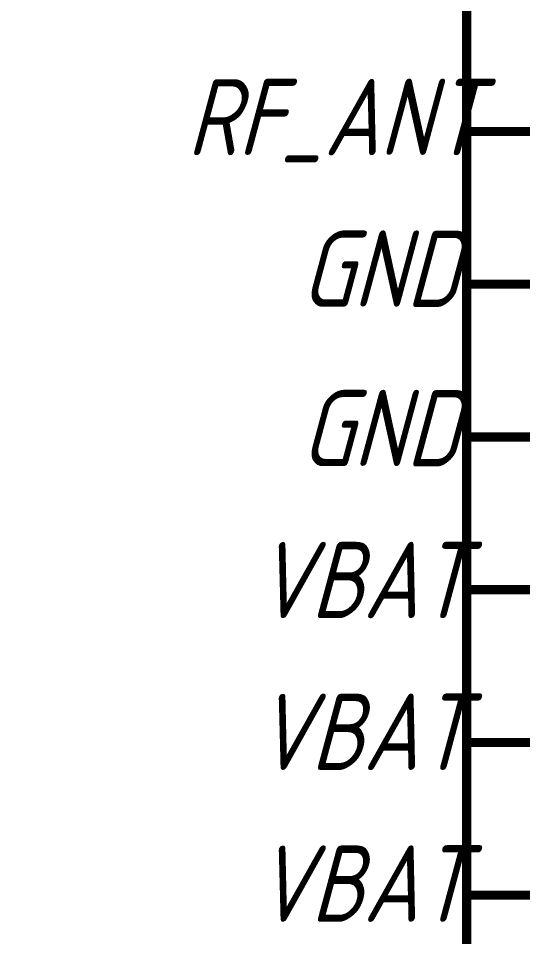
# Model space of a CAD drawing. Header units: millimetres. Extents: x 101 to 942, y 57 to 651.
# Drawn here: x 730.34 to 746.83, y 482.41 to 512.48 of the extents above; entities that cross this region are included whole.
import ezdxf

# ---------------------------------------------------------------- set-up
doc = ezdxf.new("R2010")
doc.units = ezdxf.units.MM
doc.header["$LTSCALE"] = 0.5
doc.layers.add('Sheet', color=255, linetype='Continuous')
doc.styles.add('GOST type A0', font='', dxfattribs={"oblique": 15, "height": 3.5})
doc.styles.get('GOST type A0').set_extended_font_data('GOST type A')

msp = doc.modelspace()

# ---------------------------------------------------------------- linework, layer by layer
at = {"layer": 'Sheet', "color": 7, "const_width": 0.3}
msp.add_lwpolyline([(687.521, 553.796), (745.006, 553.796), (745.006, 378.796), (687.521, 378.796), (687.521, 553.796)], close=True, dxfattribs=at)
for points in [[(745.006, 508.78), (747.49, 508.78)], [(745.006, 503.778), (747.49, 503.778)], [(745.006, 498.776), (747.49, 498.776)], [(745.006, 493.775), (747.49, 493.775)], [(745.006, 488.773), (747.49, 488.773)], [(745.006, 483.771), (747.49, 483.771)]]:
    msp.add_lwpolyline(points, dxfattribs=at)

# ---------------------------------------------------------------- texts
at = {"layer": 'Sheet', "color": 7, "style": 'GOST type A0', "oblique": 15}
for s, p in [('RF_ANT', (735.844, 508.003)), ('GND', (739.571, 503.033)), ('GND', (739.571, 497.813)), ('VBAT', (738.08, 492.843)), ('VBAT', (738.08, 487.872)), ('VBAT', (738.08, 482.901))]:
    msp.add_text(s, height=2.5, dxfattribs=at).set_placement(p)

doc.saveas('drawing.dxf')
